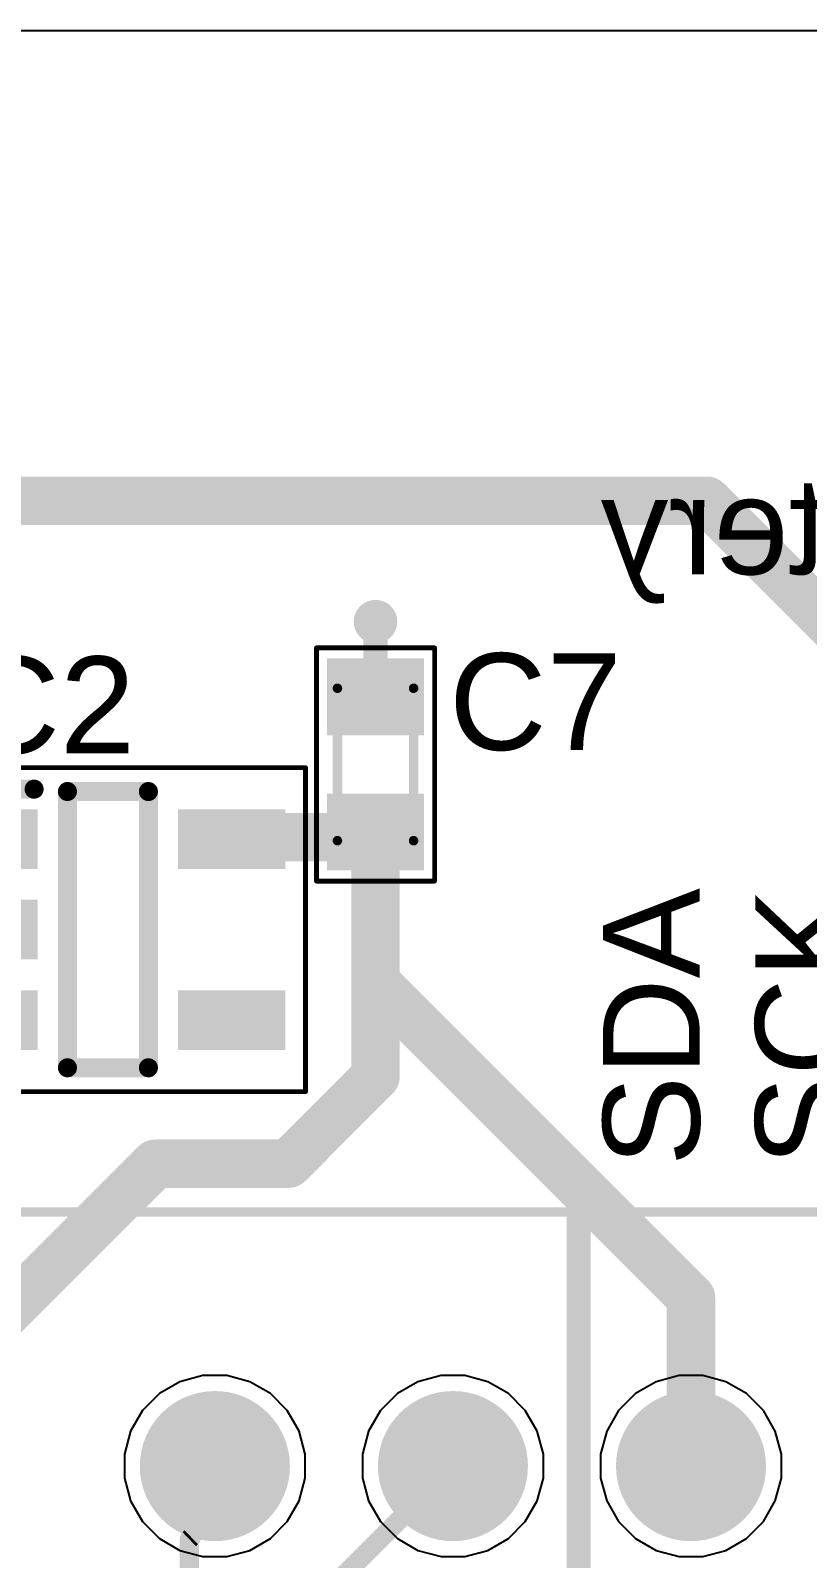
# Model space of a CAD drawing. Header units: inches. Extents: x -0.1 to 45, y 0.5 to 34.4.
# Drawn here: x 15.12 to 23.28, y 18.36 to 34.4 of the extents above; entities that cross this region are included whole.
import ezdxf

# ---------------------------------------------------------------- set-up
doc = ezdxf.new("R2010")
doc.units = ezdxf.units.IN
doc.styles.add('Arial', font='', dxfattribs={"height": 0.2})
doc.styles.get('Arial').set_extended_font_data('Arial')

# ---------------------------------------------------------------- blocks, each defined once
blk = doc.blocks.new('B4BXHALFSN_63')
h = blk.add_hatch(color=216)
edge = h.paths.add_edge_path()
edge.add_arc((0, 0), 0.788, 0, 360)
h = blk.add_hatch(color=6)
edge = h.paths.add_edge_path()
edge.add_arc((0, 0), 0.788, 0, 360)
h = blk.add_hatch(color=9)
edge = h.paths.add_edge_path()
edge.add_arc((0, 0), 0.75, 0, 360)
h = blk.add_hatch(color=1)
edge = h.paths.add_edge_path()
edge.add_arc((0, 0), 0.75, 0, 360)
h = blk.add_hatch(color=5)
edge = h.paths.add_edge_path()
edge.add_arc((0, 0), 0.75, 0, 360)
h = blk.add_hatch(color=216)
edge = h.paths.add_edge_path()
edge.add_arc((2.5, 0), 0.788, 0, 360)
h = blk.add_hatch(color=6)
edge = h.paths.add_edge_path()
edge.add_arc((2.5, 0), 0.788, 0, 360)
h = blk.add_hatch(color=9)
edge = h.paths.add_edge_path()
edge.add_arc((2.5, 0), 0.75, 0, 360)
h = blk.add_hatch(color=1)
edge = h.paths.add_edge_path()
edge.add_arc((2.5, 0), 0.75, 0, 360)
h = blk.add_hatch(color=5)
edge = h.paths.add_edge_path()
edge.add_arc((2.5, 0), 0.75, 0, 360)
h = blk.add_hatch(color=216)
edge = h.paths.add_edge_path()
edge.add_arc((5, 0), 0.788, 0, 360)
h = blk.add_hatch(color=6)
edge = h.paths.add_edge_path()
edge.add_arc((5, 0), 0.788, 0, 360)
h = blk.add_hatch(color=9)
edge = h.paths.add_edge_path()
edge.add_arc((5, 0), 0.75, 0, 360)
h = blk.add_hatch(color=1)
edge = h.paths.add_edge_path()
edge.add_arc((5, 0), 0.75, 0, 360)
h = blk.add_hatch(color=5)
edge = h.paths.add_edge_path()
edge.add_arc((5, 0), 0.75, 0, 360)
h = blk.add_hatch(color=216)
edge = h.paths.add_edge_path()
edge.add_arc((7.5, 0), 0.788, 0, 360)
h = blk.add_hatch(color=6)
edge = h.paths.add_edge_path()
edge.add_arc((7.5, 0), 0.788, 0, 360)
h = blk.add_hatch(color=9)
edge = h.paths.add_edge_path()
edge.add_arc((7.5, 0), 0.75, 0, 360)
h = blk.add_hatch(color=1)
edge = h.paths.add_edge_path()
edge.add_arc((7.5, 0), 0.75, 0, 360)
h = blk.add_hatch(color=5)
edge = h.paths.add_edge_path()
edge.add_arc((7.5, 0), 0.75, 0, 360)
h = blk.add_hatch(color=156)
edge = h.paths.add_edge_path()
edge.add_arc((0, 0), 0.5, 0, 360)
h = blk.add_hatch(color=156)
edge = h.paths.add_edge_path()
edge.add_arc((2.5, 0), 0.5, 0, 360)
h = blk.add_hatch(color=156)
edge = h.paths.add_edge_path()
edge.add_arc((5, 0), 0.5, 0, 360)
h = blk.add_hatch(color=156)
edge = h.paths.add_edge_path()
edge.add_arc((7.5, 0), 0.5, 0, 360)
for points in [[(10.287, 3.683, 0.1, 0.1, 0), (-2.667, 3.683, 0.1, 0.1, 0)], [(-2.667, 3.683, 0.1, 0.1, 0), (-2.667, -2.667, 0.1, 0.1, 0)], [(10.287, 3.683, 0.1, 0.1, 0), (10.287, -2.667, 0.1, 0.1, 0)], [(10.287, -2.667, 0.1, 0.1, 0), (-2.667, -2.667, 0.1, 0.1, 0)]]:
    blk.add_lwpolyline(points, format="xyseb")
for points in [[(-2.692, 3.683, 0.05, 0.05, 1), (-2.642, 3.683, 0.05, 0.05, 1)], [(-2.692, 3.683, 0.05, 0.05, 1), (-2.642, 3.683, 0.05, 0.05, 1)], [(10.262, 3.683, 0.05, 0.05, 1), (10.312, 3.683, 0.05, 0.05, 1)], [(10.262, 3.683, 0.05, 0.05, 1), (10.312, 3.683, 0.05, 0.05, 1)], [(-3.175, 0, 0.508, 0.508, 1), (-3.429, 0, 0.508, 0.508, 1)], [(-3.556, 0, 0.254, 0.254, 1), (-3.302, 0, 0.254, 0.254, 1)], [(-3.302, 0, 0.254, 0.254, 1), (-3.048, 0, 0.254, 0.254, 1)], [(-2.692, -2.667, 0.05, 0.05, 1), (-2.642, -2.667, 0.05, 0.05, 1)], [(-2.692, -2.667, 0.05, 0.05, 1), (-2.642, -2.667, 0.05, 0.05, 1)], [(10.262, -2.667, 0.05, 0.05, 1), (10.312, -2.667, 0.05, 0.05, 1)], [(10.262, -2.667, 0.05, 0.05, 1), (10.312, -2.667, 0.05, 0.05, 1)]]:
    blk.add_lwpolyline(points, format="xyseb", close=True)
blk = doc.blocks.new('SOT95P280X100_5N_67')
for color, points in [(216, [(-1.863, 1.263), (-0.737, 1.263), (-0.737, 0.637), (-1.863, 0.637)]), (8, [(-1.825, 1.225), (-0.775, 1.225), (-0.775, 0.675), (-1.825, 0.675)]), (1, [(-1.825, 1.225), (-0.775, 1.225), (-0.775, 0.675), (-1.825, 0.675)]), (216, [(0.737, 1.263), (1.863, 1.263), (1.863, 0.637), (0.737, 0.637)]), (8, [(0.775, 1.225), (1.825, 1.225), (1.825, 0.675), (0.775, 0.675)]), (1, [(0.775, 1.225), (1.825, 1.225), (1.825, 0.675), (0.775, 0.675)]), (216, [(-1.863, 0.313), (-0.737, 0.313), (-0.737, -0.313), (-1.863, -0.313)]), (8, [(-1.825, 0.275), (-0.775, 0.275), (-0.775, -0.275), (-1.825, -0.275)]), (1, [(-1.825, 0.275), (-0.775, 0.275), (-0.775, -0.275), (-1.825, -0.275)]), (216, [(-1.863, -0.637), (-0.737, -0.637), (-0.737, -1.263), (-1.863, -1.263)]), (216, [(0.737, -0.637), (1.863, -0.637), (1.863, -1.263), (0.737, -1.263)]), (8, [(-1.825, -0.675), (-0.775, -0.675), (-0.775, -1.225), (-1.825, -1.225)]), (1, [(-1.825, -0.675), (-0.775, -0.675), (-0.775, -1.225), (-1.825, -1.225)]), (8, [(0.775, -0.675), (1.825, -0.675), (1.825, -1.225), (0.775, -1.225)]), (1, [(0.775, -0.675), (1.825, -0.675), (1.825, -1.225), (0.775, -1.225)])]:
    blk.add_hatch(color=color).paths.add_polyline_path(points)
for points in [[(-2.075, -1.7, 0.05, 0.05, 0), (-2.075, 1.7, 0.05, 0.05, 0)], [(-2.075, 1.7, 0.05, 0.05, 0), (2.075, 1.7, 0.05, 0.05, 0)], [(2.075, -1.7, 0.05, 0.05, 0), (2.075, 1.7, 0.05, 0.05, 0)], [(-1.825, 1.475, 0.2, 0.2, 0), (-0.775, 1.475, 0.2, 0.2, 0)], [(-0.425, -1.45, 0.2, 0.2, 0), (-0.425, 1.45, 0.2, 0.2, 0)], [(-0.425, 1.45, 0.2, 0.2, 0), (0.425, 1.45, 0.2, 0.2, 0)], [(0.425, -1.45, 0.2, 0.2, 0), (0.425, 1.45, 0.2, 0.2, 0)], [(-0.425, -1.45, 0.2, 0.2, 0), (0.425, -1.45, 0.2, 0.2, 0)], [(-2.075, -1.7, 0.05, 0.05, 0), (2.075, -1.7, 0.05, 0.05, 0)]]:
    blk.add_lwpolyline(points, format="xyseb")
for points in [[(-2.087, 1.7, 0.025, 0.025, 1), (-2.062, 1.7, 0.025, 0.025, 1)], [(-2.087, 1.7, 0.025, 0.025, 1), (-2.062, 1.7, 0.025, 0.025, 1)], [(2.063, 1.7, 0.025, 0.025, 1), (2.088, 1.7, 0.025, 0.025, 1)], [(2.063, 1.7, 0.025, 0.025, 1), (2.088, 1.7, 0.025, 0.025, 1)], [(-1.875, 1.475, 0.1, 0.1, 1), (-1.775, 1.475, 0.1, 0.1, 1)], [(-0.825, 1.475, 0.1, 0.1, 1), (-0.725, 1.475, 0.1, 0.1, 1)], [(-0.475, 1.45, 0.1, 0.1, 1), (-0.375, 1.45, 0.1, 0.1, 1)], [(-0.475, 1.45, 0.1, 0.1, 1), (-0.375, 1.45, 0.1, 0.1, 1)], [(0.375, 1.45, 0.1, 0.1, 1), (0.475, 1.45, 0.1, 0.1, 1)], [(0.375, 1.45, 0.1, 0.1, 1), (0.475, 1.45, 0.1, 0.1, 1)], [(-0.475, -1.45, 0.1, 0.1, 1), (-0.375, -1.45, 0.1, 0.1, 1)], [(-0.475, -1.45, 0.1, 0.1, 1), (-0.375, -1.45, 0.1, 0.1, 1)], [(0.375, -1.45, 0.1, 0.1, 1), (0.475, -1.45, 0.1, 0.1, 1)], [(0.375, -1.45, 0.1, 0.1, 1), (0.475, -1.45, 0.1, 0.1, 1)], [(-2.087, -1.7, 0.025, 0.025, 1), (-2.062, -1.7, 0.025, 0.025, 1)], [(-2.087, -1.7, 0.025, 0.025, 1), (-2.062, -1.7, 0.025, 0.025, 1)], [(2.063, -1.7, 0.025, 0.025, 1), (2.088, -1.7, 0.025, 0.025, 1)], [(2.063, -1.7, 0.025, 0.025, 1), (2.088, -1.7, 0.025, 0.025, 1)]]:
    blk.add_lwpolyline(points, format="xyseb", close=True)
at = {"style": 'Arial'}
blk.add_text('IC2', height=1.016, rotation=360, dxfattribs=at).set_placement((-1.923, 1.852))
blk = doc.blocks.new('CAPC1608X90N_72')
for color, points in [(216, [(-1.113, -0.508), (-1.113, 0.508), (-0.307, 0.508), (-0.307, -0.508)]), (216, [(0.307, -0.508), (0.307, 0.508), (1.113, 0.508), (1.113, -0.508)]), (8, [(-1.075, -0.47), (-1.075, 0.47), (-0.345, 0.47), (-0.345, -0.47)]), (1, [(-1.075, -0.47), (-1.075, 0.47), (-0.345, 0.47), (-0.345, -0.47)]), (8, [(0.345, -0.47), (0.345, 0.47), (1.075, 0.47), (1.075, -0.47)]), (1, [(0.345, -0.47), (0.345, 0.47), (1.075, 0.47), (1.075, -0.47)])]:
    blk.add_hatch(color=color).paths.add_polyline_path(points)
for points in [[(1.225, 0.62, 0.05, 0.05, 0), (-1.225, 0.62, 0.05, 0.05, 0)], [(-1.225, -0.62, 0.05, 0.05, 0), (-1.225, 0.62, 0.05, 0.05, 0)], [(1.225, -0.62, 0.05, 0.05, 0), (1.225, 0.62, 0.05, 0.05, 0)], [(-0.8, -0.4, 0.1, 0.1, 0), (-0.8, 0.4, 0.1, 0.1, 0)], [(0.8, 0.4, 0.1, 0.1, 0), (-0.8, 0.4, 0.1, 0.1, 0)], [(0.8, -0.4, 0.1, 0.1, 0), (0.8, 0.4, 0.1, 0.1, 0)], [(0.8, -0.4, 0.1, 0.1, 0), (-0.8, -0.4, 0.1, 0.1, 0)], [(1.225, -0.62, 0.05, 0.05, 0), (-1.225, -0.62, 0.05, 0.05, 0)]]:
    blk.add_lwpolyline(points, format="xyseb")
for points in [[(-1.237, 0.62, 0.025, 0.025, 1), (-1.212, 0.62, 0.025, 0.025, 1)], [(-1.237, 0.62, 0.025, 0.025, 1), (-1.212, 0.62, 0.025, 0.025, 1)], [(1.212, 0.62, 0.025, 0.025, 1), (1.237, 0.62, 0.025, 0.025, 1)], [(1.212, 0.62, 0.025, 0.025, 1), (1.237, 0.62, 0.025, 0.025, 1)], [(-0.825, 0.4, 0.05, 0.05, 1), (-0.775, 0.4, 0.05, 0.05, 1)], [(-0.825, 0.4, 0.05, 0.05, 1), (-0.775, 0.4, 0.05, 0.05, 1)], [(0.775, 0.4, 0.05, 0.05, 1), (0.825, 0.4, 0.05, 0.05, 1)], [(0.775, 0.4, 0.05, 0.05, 1), (0.825, 0.4, 0.05, 0.05, 1)], [(-0.825, -0.4, 0.05, 0.05, 1), (-0.775, -0.4, 0.05, 0.05, 1)], [(-0.825, -0.4, 0.05, 0.05, 1), (-0.775, -0.4, 0.05, 0.05, 1)], [(0.775, -0.4, 0.05, 0.05, 1), (0.825, -0.4, 0.05, 0.05, 1)], [(0.775, -0.4, 0.05, 0.05, 1), (0.825, -0.4, 0.05, 0.05, 1)], [(-1.237, -0.62, 0.025, 0.025, 1), (-1.212, -0.62, 0.025, 0.025, 1)], [(-1.237, -0.62, 0.025, 0.025, 1), (-1.212, -0.62, 0.025, 0.025, 1)], [(1.212, -0.62, 0.025, 0.025, 1), (1.237, -0.62, 0.025, 0.025, 1)], [(1.212, -0.62, 0.025, 0.025, 1), (1.237, -0.62, 0.025, 0.025, 1)]]:
    blk.add_lwpolyline(points, format="xyseb", close=True)
at = {"style": 'Arial'}
blk.add_text('C7', height=1.016, rotation=90, dxfattribs=at).set_placement((-0.152, 0.772))

msp = doc.modelspace()

# ---------------------------------------------------------------- hatches: boundary and pattern name
h = msp.add_hatch(color=216)
edge = h.paths.add_edge_path()
edge.add_arc((18.745, 28.194), 0.229, 0, 360)
h = msp.add_hatch(color=6)
edge = h.paths.add_edge_path()
edge.add_arc((18.745, 28.194), 0.229, 0, 360)
h = msp.add_hatch(color=1)
edge = h.paths.add_edge_path()
edge.add_arc((18.745, 28.194), 0.191, 0, 360)
h = msp.add_hatch(color=5)
edge = h.paths.add_edge_path()
edge.add_arc((18.745, 28.194), 0.191, 0, 360)
h = msp.add_hatch(color=16)
edge = h.paths.add_edge_path()
edge.add_arc((18.745, 28.194), 0.127, 0, 360)

# ---------------------------------------------------------------- linework, layer by layer
for p, q in [((0.414, 34.4), (44.5, 34.4)), ((16.691, 20.215), (16.475, 20.09)), ((16.933, 20.279), (16.691, 20.215)), ((17.183, 20.279), (16.933, 20.279)), ((17.425, 20.215), (17.183, 20.279)), ((17.641, 20.09), (17.425, 20.215)), ((19.191, 20.215), (18.975, 20.09)), ((19.433, 20.279), (19.191, 20.215)), ((19.683, 20.279), (19.433, 20.279)), ((19.925, 20.215), (19.683, 20.279)), ((20.141, 20.09), (19.925, 20.215)), ((21.691, 20.215), (21.475, 20.09)), ((21.933, 20.279), (21.691, 20.215)), ((22.183, 20.279), (21.933, 20.279)), ((22.425, 20.215), (22.183, 20.279)), ((22.641, 20.09), (22.425, 20.215)), ((16.475, 20.09), (16.298, 19.913)), ((17.818, 19.913), (17.641, 20.09)), ((18.975, 20.09), (18.798, 19.913)), ((20.318, 19.913), (20.141, 20.09)), ((21.475, 20.09), (21.298, 19.913)), ((22.818, 19.913), (22.641, 20.09)), ((16.298, 19.913), (16.173, 19.696)), ((17.943, 19.696), (17.818, 19.913)), ((18.798, 19.913), (18.673, 19.696)), ((20.443, 19.696), (20.318, 19.913)), ((21.298, 19.913), (21.173, 19.696)), ((22.943, 19.696), (22.818, 19.913)), ((16.173, 19.696), (16.108, 19.454)), ((18.008, 19.454), (17.943, 19.696)), ((18.673, 19.696), (18.608, 19.454)), ((20.508, 19.454), (20.443, 19.696)), ((21.173, 19.696), (21.108, 19.454)), ((23.008, 19.454), (22.943, 19.696)), ((16.108, 19.454), (16.108, 19.204)), ((18.008, 19.204), (18.008, 19.454)), ((18.608, 19.454), (18.608, 19.204)), ((20.508, 19.204), (20.508, 19.454)), ((21.108, 19.454), (21.108, 19.204)), ((23.008, 19.204), (23.008, 19.454)), ((16.108, 19.204), (16.173, 18.963)), ((17.943, 18.963), (18.008, 19.204)), ((18.608, 19.204), (18.673, 18.963)), ((20.443, 18.963), (20.508, 19.204)), ((21.108, 19.204), (21.173, 18.963)), ((22.943, 18.963), (23.008, 19.204)), ((16.173, 18.963), (16.298, 18.746)), ((17.818, 18.746), (17.943, 18.963)), ((18.673, 18.963), (18.798, 18.746)), ((20.318, 18.746), (20.443, 18.963)), ((21.173, 18.963), (21.298, 18.746)), ((22.818, 18.746), (22.943, 18.963)), ((16.298, 18.746), (16.475, 18.569)), ((17.641, 18.569), (17.818, 18.746)), ((18.798, 18.746), (18.975, 18.569)), ((20.141, 18.569), (20.318, 18.746)), ((21.298, 18.746), (21.475, 18.569)), ((22.641, 18.569), (22.818, 18.746)), ((16.475, 18.569), (16.691, 18.444)), ((17.425, 18.444), (17.641, 18.569)), ((18.975, 18.569), (19.191, 18.444)), ((19.925, 18.444), (20.141, 18.569)), ((21.475, 18.569), (21.691, 18.444)), ((22.425, 18.444), (22.641, 18.569)), ((16.691, 18.444), (16.933, 18.379)), ((16.933, 18.379), (17.183, 18.379)), ((17.183, 18.379), (17.425, 18.444)), ((19.191, 18.444), (19.433, 18.379)), ((19.433, 18.379), (19.683, 18.379)), ((19.683, 18.379), (19.925, 18.444)), ((21.691, 18.444), (21.933, 18.379)), ((21.933, 18.379), (22.183, 18.379)), ((22.183, 18.379), (22.425, 18.444))]:
    msp.add_line(p, q)
for points in [[(11.633, 29.464, 0.508, 0.508, 0), (22.225, 29.464, 0.508, 0.508, 0)], [(22.225, 29.464, 0.508, 0.508, 0), (28.245, 23.444, 0.508, 0.508, 0)], [(18.745, 27.405, 0.254, 0.254, 0), (18.745, 28.194, 0.254, 0.254, 0)], [(17.235, 25.911, 0.508, 0.508, 0), (17.256, 25.932, 0.508, 0.508, 0)], [(17.256, 25.932, 0.508, 0.508, 0), (18.691, 25.932, 0.508, 0.508, 0)], [(18.691, 25.932, 0.508, 0.508, 0), (18.745, 25.985, 0.508, 0.508, 0)], [(18.745, 24.409, 0.508, 0.508, 0), (18.745, 25.985, 0.508, 0.508, 0)], [(18.745, 24.409, 0.508, 0.508, 0), (20.879, 22.276, 0.508, 0.508, 0)], [(18.745, 23.419, 0.508, 0.508, 0), (18.745, 24.409, 0.508, 0.508, 0)], [(17.831, 22.504, 0.508, 0.508, 0), (18.745, 23.419, 0.508, 0.508, 0)], [(9.423, 15.494, 0.508, 0.508, 0), (16.434, 22.504, 0.508, 0.508, 0)], [(16.434, 22.504, 0.508, 0.508, 0), (17.831, 22.504, 0.508, 0.508, 0)], [(20.879, 22.276, 0.508, 0.508, 0), (22.058, 21.097, 0.508, 0.508, 0)], [(20.879, 17.348, 0.254, 0.254, 0), (20.879, 22.276, 0.254, 0.254, 0)], [(22.058, 19.329, 0.508, 0.508, 0), (22.058, 21.097, 0.508, 0.508, 0)], [(16.81, 19.081, 0.203, 0.203, 0), (17.058, 19.329, 0.203, 0.203, 0)], [(17.45, 17.221, 0.203, 0.203, 0), (19.558, 19.329, 0.203, 0.203, 0)], [(16.81, 18.582, 0.203, 0.203, 0), (16.81, 19.081, 0.203, 0.203, 0)], [(16.789, 18.562, 0.203, 0.203, 0), (16.81, 18.582, 0.203, 0.203, 0)], [(16.789, 11.962, 0.203, 0.203, 0), (16.789, 18.562, 0.203, 0.203, 0)]]:
    msp.add_lwpolyline(points, format="xyseb")
for points in [[(22.098, 29.464, 0.254, 0.254, 1), (22.352, 29.464, 0.254, 0.254, 1)], [(22.098, 29.464, 0.254, 0.254, 1), (22.352, 29.464, 0.254, 0.254, 1)], [(18.682, 28.194, 0.127, 0.127, 1), (18.809, 28.194, 0.127, 0.127, 1)], [(18.682, 27.405, 0.127, 0.127, 1), (18.809, 27.405, 0.127, 0.127, 1)], [(17.108, 25.911, 0.254, 0.254, 1), (17.362, 25.911, 0.254, 0.254, 1)], [(17.129, 25.932, 0.254, 0.254, 1), (17.383, 25.932, 0.254, 0.254, 1)], [(17.129, 25.932, 0.254, 0.254, 1), (17.383, 25.932, 0.254, 0.254, 1)], [(18.564, 25.932, 0.254, 0.254, 1), (18.818, 25.932, 0.254, 0.254, 1)], [(18.564, 25.932, 0.254, 0.254, 1), (18.818, 25.932, 0.254, 0.254, 1)], [(18.618, 25.985, 0.254, 0.254, 1), (18.872, 25.985, 0.254, 0.254, 1)], [(18.618, 25.985, 0.254, 0.254, 1), (18.872, 25.985, 0.254, 0.254, 1)], [(18.618, 24.409, 0.254, 0.254, 1), (18.872, 24.409, 0.254, 0.254, 1)], [(18.618, 24.409, 0.254, 0.254, 1), (18.872, 24.409, 0.254, 0.254, 1)], [(18.618, 24.409, 0.254, 0.254, 1), (18.872, 24.409, 0.254, 0.254, 1)], [(18.618, 23.419, 0.254, 0.254, 1), (18.872, 23.419, 0.254, 0.254, 1)], [(18.618, 23.419, 0.254, 0.254, 1), (18.872, 23.419, 0.254, 0.254, 1)], [(16.307, 22.504, 0.254, 0.254, 1), (16.561, 22.504, 0.254, 0.254, 1)], [(16.307, 22.504, 0.254, 0.254, 1), (16.561, 22.504, 0.254, 0.254, 1)], [(17.704, 22.504, 0.254, 0.254, 1), (17.958, 22.504, 0.254, 0.254, 1)], [(17.704, 22.504, 0.254, 0.254, 1), (17.958, 22.504, 0.254, 0.254, 1)], [(20.752, 22.276, 0.254, 0.254, 1), (21.006, 22.276, 0.254, 0.254, 1)], [(20.752, 22.276, 0.254, 0.254, 1), (21.006, 22.276, 0.254, 0.254, 1)], [(20.815, 22.276, 0.127, 0.127, 1), (20.942, 22.276, 0.127, 0.127, 1)], [(21.931, 21.097, 0.254, 0.254, 1), (22.185, 21.097, 0.254, 0.254, 1)], [(21.931, 21.097, 0.254, 0.254, 1), (22.185, 21.097, 0.254, 0.254, 1)], [(21.931, 19.329, 0.254, 0.254, 1), (22.185, 19.329, 0.254, 0.254, 1)], [(17.007, 19.329, 0.102, 0.102, 1), (17.109, 19.329, 0.102, 0.102, 1)], [(19.507, 19.329, 0.102, 0.102, 1), (19.609, 19.329, 0.102, 0.102, 1)], [(16.759, 19.081, 0.102, 0.102, 1), (16.861, 19.081, 0.102, 0.102, 1)], [(16.759, 19.081, 0.102, 0.102, 1), (16.861, 19.081, 0.102, 0.102, 1)], [(16.739, 18.562, 0.102, 0.102, 1), (16.84, 18.562, 0.102, 0.102, 1)], [(16.739, 18.562, 0.102, 0.102, 1), (16.84, 18.562, 0.102, 0.102, 1)], [(16.759, 18.582, 0.102, 0.102, 1), (16.861, 18.582, 0.102, 0.102, 1)], [(16.759, 18.582, 0.102, 0.102, 1), (16.861, 18.582, 0.102, 0.102, 1)]]:
    msp.add_lwpolyline(points, format="xyseb", close=True)

# ---------------------------------------------------------------- block references
for name, p, rotation in [('CAPC1608X90N_72', (18.745, 26.695), 270), ('B4BXHALFSN_63', (24.558, 19.329), 180)]:
    msp.add_blockref(name, p, dxfattribs=dict(rotation=rotation))
msp.add_blockref('SOT95P280X100_5N_67', (15.935, 24.961))

# ---------------------------------------------------------------- texts
at = {"style": 'Arial', "text_generation_flag": 2}
msp.add_text('For 3.7V single-cell Battery', height=1.016, dxfattribs=at).set_placement((38.148, 28.691))
at = {"style": 'Arial'}
for s, p in [('SDA', (22.149, 22.479)), ('SCK', (23.749, 22.479))]:
    msp.add_text(s, height=1.016, rotation=90, dxfattribs=at).set_placement(p)

doc.saveas('drawing.dxf')
